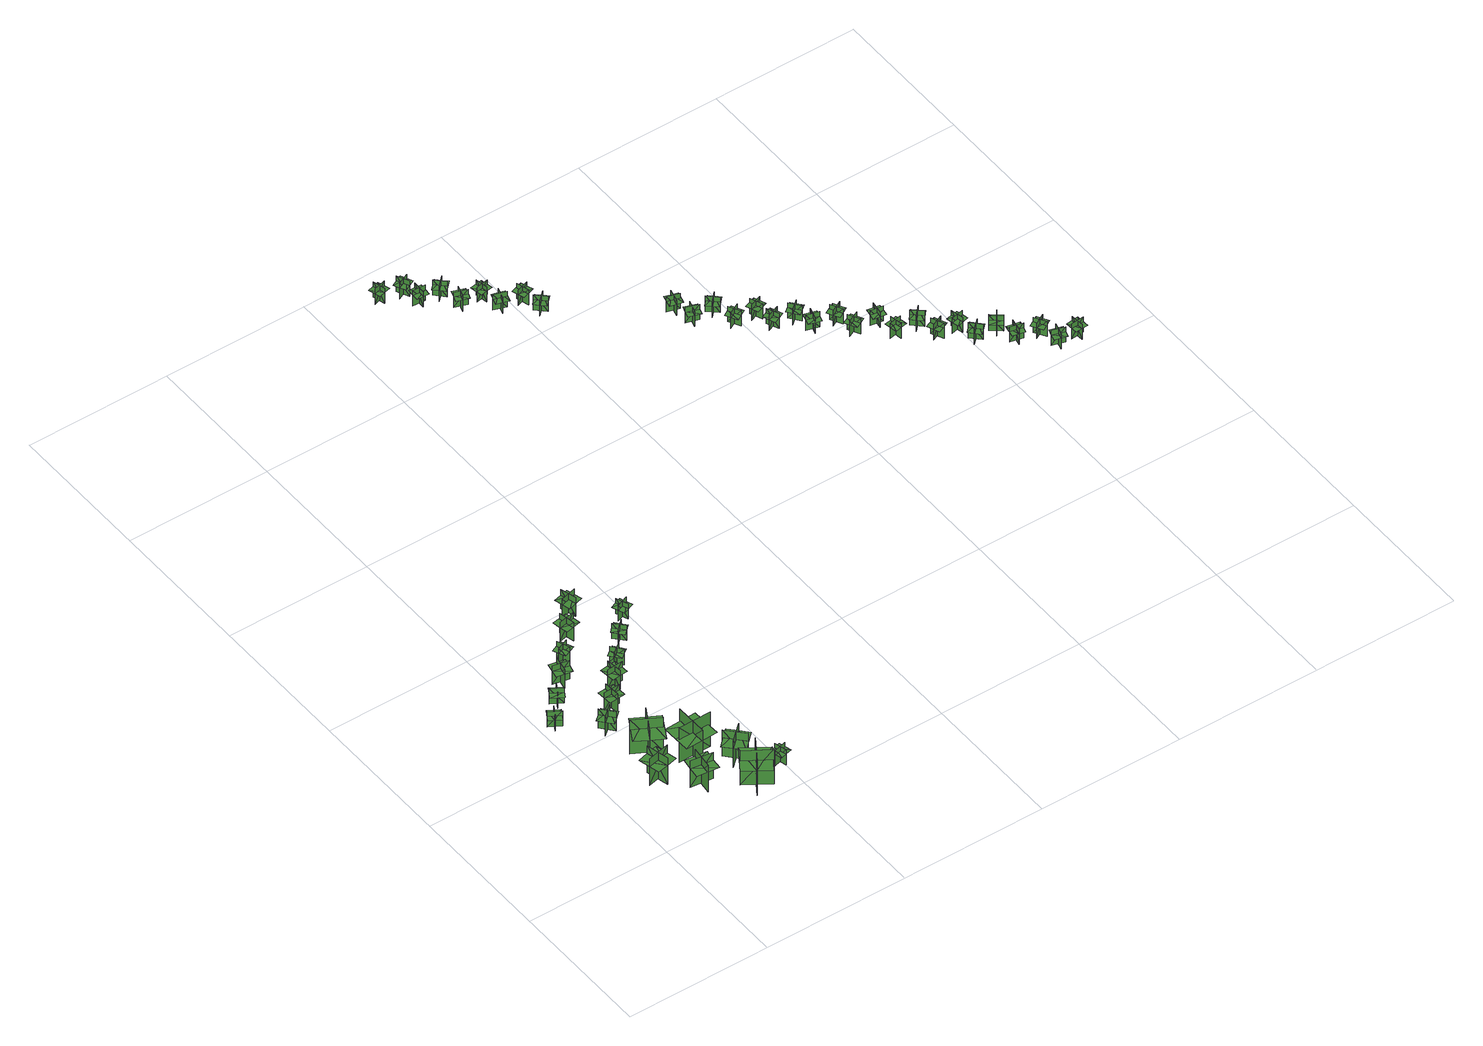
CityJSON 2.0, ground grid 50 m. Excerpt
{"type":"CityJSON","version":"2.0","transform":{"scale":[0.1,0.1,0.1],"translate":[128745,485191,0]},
"CityObjects":{
"tree1":{"type":"SolitaryVegetationObject","geometry":[{"type":"MultiSurface","lod":"1","boundaries":[[[0,1,2]],[[0,2,3]],[[4,5,6]],[[4,6,7]],[[8,9,10]],[[8,10,11]],[[8,11,12]],[[8,12,13]]]}]},
"tree2":{"type":"SolitaryVegetationObject","geometry":[{"type":"MultiSurface","lod":"1","boundaries":[[[14,15,16]],[[14,16,17]],[[18,19,20]],[[18,20,21]],[[22,23,24]],[[22,24,25]],[[22,25,26]],[[22,26,27]]]}]},
"tree3":{"type":"SolitaryVegetationObject","geometry":[{"type":"MultiSurface","lod":"1","boundaries":[[[28,29,30]],[[28,30,31]],[[32,33,34]],[[32,34,35]],[[36,37,38]],[[36,38,39]],[[36,39,40]],[[36,40,41]]]}]},
"tree4":{"type":"SolitaryVegetationObject","geometry":[{"type":"MultiSurface","lod":"1","boundaries":[[[42,43,44]],[[42,44,45]],[[46,47,48]],[[46,48,49]],[[50,51,52]],[[50,52,53]],[[50,53,54]],[[50,54,55]]]}]},
"tree5":{"type":"SolitaryVegetationObject","geometry":[{"type":"MultiSurface","lod":"1","boundaries":[[[56,57,58]],[[56,58,59]],[[60,61,62]],[[60,62,63]],[[64,65,66]],[[64,66,67]],[[64,67,68]],[[64,68,69]]]}]},
"tree6":{"type":"SolitaryVegetationObject","geometry":[{"type":"MultiSurface","lod":"1","boundaries":[[[70,71,72]],[[70,72,73]],[[74,75,76]],[[74,76,77]],[[78,79,80]],[[78,80,81]],[[78,81,82]],[[78,82,83]]]}]},
"tree7":{"type":"SolitaryVegetationObject","geometry":[{"type":"MultiSurface","lod":"1","boundaries":[[[84,85,86]],[[84,86,87]],[[88,89,90]],[[88,90,91]],[[92,93,94]],[[92,94,95]],[[92,95,96]],[[92,96,97]]]}]},
"tree8":{"type":"SolitaryVegetationObject","geometry":[{"type":"MultiSurface","lod":"1","boundaries":[[[98,99,100]],[[98,100,101]],[[102,103,104]],[[102,104,105]],[[106,107,108]],[[106,108,109]],[[106,109,110]],[[106,110,111]]]}]},
"tree9":{"type":"SolitaryVegetationObject","geometry":[{"type":"MultiSurface","lod":"1","boundaries":[[[112,113,114]],[[112,114,115]],[[116,117,118]],[[116,118,119]],[[120,121,122]],[[120,122,123]],[[120,123,124]],[[120,124,125]]]}]},
"tree10":{"type":"SolitaryVegetationObject","geometry":[{"type":"MultiSurface","lod":"1","boundaries":[[[126,127,128]],[[126,128,129]],[[130,131,132]],[[130,132,133]],[[134,135,136]],[[134,136,137]],[[134,137,138]],[[134,138,139]]]}]},
"tree11":{"type":"SolitaryVegetationObject","geometry":[{"type":"MultiSurface","lod":"1","boundaries":[[[140,141,142]],[[140,142,143]],[[144,145,146]],[[144,146,147]],[[148,149,150]],[[148,150,151]],[[148,151,152]],[[148,152,153]]]}]},
"tree12":{"type":"SolitaryVegetationObject","geometry":[{"type":"MultiSurface","lod":"1","boundaries":[[[154,155,156]],[[154,156,157]],[[158,159,160]],[[158,160,161]],[[162,163,164]],[[162,164,165]],[[162,165,166]],[[162,166,167]]]}]},
"tree13":{"type":"SolitaryVegetationObject","geometry":[{"type":"MultiSurface","lod":"1","boundaries":[[[168,169,170]],[[168,170,171]],[[172,173,174]],[[172,174,175]],[[176,177,178]],[[176,178,179]],[[176,179,180]],[[176,180,181]]]}]},
"tree14":{"type":"SolitaryVegetationObject","geometry":[{"type":"MultiSurface","lod":"1","boundaries":[[[182,183,184]],[[182,184,185]],[[186,187,188]],[[186,188,189]],[[190,191,192]],[[190,192,193]],[[190,193,194]],[[190,194,195]]]}]},
"tree15":{"type":"SolitaryVegetationObject","geometry":[{"type":"MultiSurface","lod":"1","boundaries":[[[196,197,198]],[[196,198,199]],[[200,201,202]],[[200,202,203]],[[204,205,206]],[[204,206,207]],[[204,207,208]],[[204,208,209]]]}]},
"tree16":{"type":"SolitaryVegetationObject","geometry":[{"type":"MultiSurface","lod":"1","boundaries":[[[210,211,212]],[[210,212,213]],[[214,215,216]],[[214,216,217]],[[218,219,220]],[[218,220,221]],[[218,221,222]],[[218,222,223]]]}]},
"tree17":{"type":"SolitaryVegetationObject","geometry":[{"type":"MultiSurface","lod":"1","boundaries":[[[224,225,226]],[[224,226,227]],[[228,229,230]],[[228,230,231]],[[232,233,234]],[[232,234,235]],[[232,235,236]],[[232,236,237]]]}]},
"tree18":{"type":"SolitaryVegetationObject","geometry":[{"type":"MultiSurface","lod":"1","boundaries":[[[238,239,240]],[[238,240,241]],[[242,243,244]],[[242,244,245]],[[246,247,248]],[[246,248,249]],[[246,249,250]],[[246,250,251]]]}]},
"tree19":{"type":"SolitaryVegetationObject","geometry":[{"type":"MultiSurface","lod":"1","boundaries":[[[252,253,254]],[[252,254,255]],[[256,257,258]],[[256,258,259]],[[260,261,262]],[[260,262,263]],[[260,263,264]],[[260,264,265]]]}]},
"tree20":{"type":"SolitaryVegetationObject","geometry":[{"type":"MultiSurface","lod":"1","boundaries":[[[266,267,268]],[[266,268,269]],[[270,271,272]],[[270,272,273]],[[274,275,276]],[[274,276,277]],[[274,277,278]],[[274,278,279]]]}]},
"tree21":{"type":"SolitaryVegetationObject","geometry":[{"type":"MultiSurface","lod":"1","boundaries":[[[280,281,282]],[[280,282,283]],[[284,285,286]],[[284,286,287]],[[288,289,290]],[[288,290,291]],[[288,291,292]],[[288,292,293]]]}]},
"tree22":{"type":"SolitaryVegetationObject","geometry":[{"type":"MultiSurface","lod":"1","boundaries":[[[294,295,296]],[[294,296,297]],[[298,299,300]],[[298,300,301]],[[302,303,304]],[[302,304,305]],[[302,305,306]],[[302,306,307]]]}]},
"tree23":{"type":"SolitaryVegetationObject","geometry":[{"type":"MultiSurface","lod":"1","boundaries":[[[308,309,310]],[[308,310,311]],[[312,313,314]],[[312,314,315]],[[316,317,318]],[[316,318,319]],[[316,319,320]],[[316,320,321]]]}]},
"tree24":{"type":"SolitaryVegetationObject","geometry":[{"type":"MultiSurface","lod":"1","boundaries":[[[322,323,324]],[[322,324,325]],[[326,327,328]],[[326,328,329]],[[330,331,332]],[[330,332,333]],[[330,333,334]],[[330,334,335]]]}]},
"tree25":{"type":"SolitaryVegetationObject","geometry":[{"type":"MultiSurface","lod":"1","boundaries":[[[336,337,338]],[[336,338,339]],[[340,341,342]],[[340,342,343]],[[344,345,346]],[[344,346,347]],[[344,347,348]],[[344,348,349]]]}]},
"tree26":{"type":"SolitaryVegetationObject","geometry":[{"type":"MultiSurface","lod":"1","boundaries":[[[350,351,352]],[[350,352,353]],[[354,355,356]],[[354,356,357]],[[358,359,360]],[[358,360,361]],[[358,361,362]],[[358,362,363]]]}]},
"tree27":{"type":"SolitaryVegetationObject","geometry":[{"type":"MultiSurface","lod":"1","boundaries":[[[364,365,366]],[[364,366,367]],[[368,369,370]],[[368,370,371]],[[372,373,374]],[[372,374,375]],[[372,375,376]],[[372,376,377]]]}]},
"tree28":{"type":"SolitaryVegetationObject","geometry":[{"type":"MultiSurface","lod":"1","boundaries":[[[378,379,380]],[[378,380,381]],[[382,383,384]],[[382,384,385]],[[386,387,388]],[[386,388,389]],[[386,389,390]],[[386,390,391]]]}]},
"tree29":{"type":"SolitaryVegetationObject","geometry":[{"type":"MultiSurface","lod":"1","boundaries":[[[392,393,394]],[[392,394,395]],[[396,397,398]],[[396,398,399]],[[400,401,402]],[[400,402,403]],[[400,403,404]],[[400,404,405]]]}]},
"tree30":{"type":"SolitaryVegetationObject","geometry":[{"type":"MultiSurface","lod":"1","boundaries":[[[406,407,408]],[[406,408,409]],[[410,411,412]],[[410,412,413]],[[414,415,416]],[[414,416,417]],[[414,417,418]],[[414,418,419]]]}]},
"tree31":{"type":"SolitaryVegetationObject","geometry":[{"type":"MultiSurface","lod":"1","boundaries":[[[420,421,422]],[[420,422,423]],[[424,425,426]],[[424,426,427]],[[428,429,430]],[[428,430,431]],[[428,431,432]],[[428,432,433]]]}]},
"tree32":{"type":"SolitaryVegetationObject","geometry":[{"type":"MultiSurface","lod":"1","boundaries":[[[434,435,436]],[[434,436,437]],[[438,439,440]],[[438,440,441]],[[442,443,444]],[[442,444,445]],[[442,445,446]],[[442,446,447]]]}]},
"tree33":{"type":"SolitaryVegetationObject","geometry":[{"type":"MultiSurface","lod":"1","boundaries":[[[448,449,450]],[[448,450,451]],[[452,453,454]],[[452,454,455]],[[456,457,458]],[[456,458,459]],[[456,459,460]],[[456,460,461]]]}]},
"tree34":{"type":"SolitaryVegetationObject","geometry":[{"type":"MultiSurface","lod":"1","boundaries":[[[462,463,464]],[[462,464,465]],[[466,467,468]],[[466,468,469]],[[470,471,472]],[[470,472,473]],[[470,473,474]],[[470,474,475]]]}]},
"tree35":{"type":"SolitaryVegetationObject","geometry":[{"type":"MultiSurface","lod":"1","boundaries":[[[476,477,478]],[[476,478,479]],[[480,481,482]],[[480,482,483]],[[484,485,486]],[[484,486,487]],[[484,487,488]],[[484,488,489]]]}]},
"tree36":{"type":"SolitaryVegetationObject","geometry":[{"type":"MultiSurface","lod":"1","boundaries":[[[490,491,492]],[[490,492,493]],[[494,495,496]],[[494,496,497]],[[498,499,500]],[[498,500,501]],[[498,501,502]],[[498,502,503]]]}]},
"tree37":{"type":"SolitaryVegetationObject","geometry":[{"type":"MultiSurface","lod":"1","boundaries":[[[504,505,506]],[[504,506,507]],[[508,509,510]],[[508,510,511]],[[512,513,514]],[[512,514,515]],[[512,515,516]],[[512,516,517]]]}]},
"tree38":{"type":"SolitaryVegetationObject","geometry":[{"type":"MultiSurface","lod":"1","boundaries":[[[518,519,520]],[[518,520,521]],[[522,523,524]],[[522,524,525]],[[526,527,528]],[[526,528,529]],[[526,529,530]],[[526,530,531]]]}]},
"tree39":{"type":"SolitaryVegetationObject","geometry":[{"type":"MultiSurface","lod":"1","boundaries":[[[532,533,534]],[[532,534,535]],[[536,537,538]],[[536,538,539]],[[540,541,542]],[[540,542,543]],[[540,543,544]],[[540,544,545]]]}]},
"tree40":{"type":"SolitaryVegetationObject","geometry":[{"type":"MultiSurface","lod":"1","boundaries":[[[546,547,548]],[[546,548,549]],[[550,551,552]],[[550,552,553]],[[554,555,556]],[[554,556,557]],[[554,557,558]],[[554,558,559]]]}]},
"tree41":{"type":"SolitaryVegetationObject","geometry":[{"type":"MultiSurface","lod":"1","boundaries":[[[560,561,562]],[[560,562,563]],[[564,565,566]],[[564,566,567]],[[568,569,570]],[[568,570,571]],[[568,571,572]],[[568,572,573]]]}]},
"tree42":{"type":"SolitaryVegetationObject","geometry":[{"type":"MultiSurface","lod":"1","boundaries":[[[574,575,576]],[[574,576,577]],[[578,579,580]],[[578,580,581]],[[582,583,584]],[[582,584,585]],[[582,585,586]],[[582,586,587]]]}]},
"tree43":{"type":"SolitaryVegetationObject","geometry":[{"type":"MultiSurface","lod":"1","boundaries":[[[588,589,590]],[[588,590,591]],[[592,593,594]],[[592,594,595]],[[596,597,598]],[[596,598,599]],[[596,599,600]],[[596,600,601]]]}]},
"tree44":{"type":"SolitaryVegetationObject","geometry":[{"type":"MultiSurface","lod":"1","boundaries":[[[602,603,604]],[[602,604,605]],[[606,607,608]],[[606,608,609]],[[610,611,612]],[[610,612,613]],[[610,613,614]],[[610,614,615]]]}]},
"tree45":{"type":"SolitaryVegetationObject","geometry":[{"type":"MultiSurface","lod":"1","boundaries":[[[616,617,618]],[[616,618,619]],[[620,621,622]],[[620,622,623]],[[624,625,626]],[[624,626,627]],[[624,627,628]],[[624,628,629]]]}]},
"tree46":{"type":"SolitaryVegetationObject","geometry":[{"type":"MultiSurface","lod":"1","boundaries":[[[630,631,632]],[[630,632,633]],[[634,635,636]],[[634,636,637]],[[638,639,640]],[[638,640,641]],[[638,641,642]],[[638,642,643]]]}]},
"tree47":{"type":"SolitaryVegetationObject","geometry":[{"type":"MultiSurface","lod":"1","boundaries":[[[644,645,646]],[[644,646,647]],[[648,649,650]],[[648,650,651]],[[652,653,654]],[[652,654,655]],[[652,655,656]],[[652,656,657]]]}]},
"tree48":{"type":"SolitaryVegetationObject","geometry":[{"type":"MultiSurface","lod":"1","boundaries":[[[658,659,660]],[[658,660,661]],[[662,663,664]],[[662,664,665]],[[666,667,668]],[[666,668,669]],[[666,669,670]],[[666,670,671]]]}]},
"tree49":{"type":"SolitaryVegetationObject","geometry":[{"type":"MultiSurface","lod":"1","boundaries":[[[672,673,674]],[[672,674,675]],[[676,677,678]],[[676,678,679]],[[680,681,682]],[[680,682,683]],[[680,683,684]],[[680,684,685]]]}]}
},
"vertices":[
[20,624,22],[58,601,22],[58,601,83],[20,624,83],[27,596,22],[50,633,22],[50,633,83],[27,596,83],[27,596,66],[46,584,66],[69,622,66],[50,633,66],[31,645,66],[8,607,66],
[124,255,11],[200,272,11],[200,272,119],[124,255,119],[168,227,11],[150,303,11],[150,303,119],[168,227,119],[168,227,89],[206,236,89],[188,312,89],[150,303,89],[113,294,89],[130,219,89],
[238,344,17],[151,392,17],[151,392,155],[238,344,155],[220,407,17],[171,320,17],[171,320,155],[220,407,155],[220,407,117],[176,432,117],[128,345,117],[171,320,117],[215,296,117],[263,383,117],
[90,669,22],[113,707,22],[113,707,84],[90,669,84],[119,676,22],[81,699,22],[81,699,84],[119,676,84],[119,676,67],[130,695,67],[92,718,67],[81,699,67],[69,680,67],[108,657,67],
[173,490,23],[137,532,23],[137,532,100],[173,490,100],[176,527,23],[134,491,23],[134,491,100],[176,527,100],[176,527,78],[158,548,78],[116,512,78],[134,491,78],[152,470,78],[194,506,78],
[259,213,6],[249,136,6],[249,136,113],[259,213,113],[218,182,6],[295,172,6],[295,172,113],[218,182,113],[218,182,83],[213,143,83],[290,134,83],[295,172,83],[300,211,83],[223,220,83],
[361,280,16],[247,278,16],[247,278,157],[361,280,157],[296,343,16],[298,229,16],[298,229,157],[296,343,157],[353,288,111],[351,340,111],[238,336,111],[240,284,111],[242,232,111],[355,236,111],
[168,781,21],[158,727,21],[158,727,98],[168,781,98],[137,761,21],[192,750,21],[192,750,98],[137,761,98],[137,761,77],[132,733,77],[186,723,77],[192,750,77],[197,778,77],[142,788,77],
[219,605,21],[222,550,21],[222,550,98],[219,605,98],[194,578,21],[249,581,21],[249,581,98],[194,578,98],[194,578,77],[196,551,77],[251,554,77],[249,581,77],[248,609,77],[192,606,77],
[340,100,10],[424,46,10],[424,46,149],[340,100,149],[354,35,10],[408,119,10],[408,119,149],[354,35,149],[354,35,110],[395,8,110],[450,91,110],[408,119,110],[366,146,110],[312,62,110],
[419,168,16],[366,225,16],[366,225,123],[419,168,123],[421,220,16],[364,168,16],[364,168,123],[421,220,123],[421,220,93],[395,248,93],[338,196,93],[364,168,93],[390,139,93],[447,191,93],
[243,836,23],[202,818,23],[202,818,85],[243,836,85],[216,847,23],[233,806,23],[233,806,85],[216,847,85],[216,847,67],[195,838,67],[213,797,67],[233,806,67],[254,815,67],[236,856,67],
[259,651,21],[314,655,21],[314,655,98],[259,651,98],[287,627,21],[282,682,21],[282,682,98],[287,627,98],[287,627,77],[314,629,77],[310,684,77],[282,682,77],[254,679,77],[259,624,77],
[512,114,14],[469,102,14],[469,102,75],[512,114,75],[486,129,14],[498,86,14],[498,86,75],[486,129,75],[486,129,58],[465,123,58],[477,80,58],[498,86,58],[520,92,58],[508,135,58],
[283,924,25],[294,870,25],[294,870,102],[283,924,102],[262,893,25],[317,904,25],[317,904,102],[262,893,102],[262,893,80],[268,866,80],[322,877,80],[317,904,80],[311,931,80],[257,921,80],
[361,736,21],[325,709,21],[325,709,83],[361,736,83],[331,740,21],[358,705,21],[358,705,83],[331,740,83],[331,740,66],[314,726,66],[341,691,66],[358,705,66],[376,718,66],[349,753,66],
[358,948,29],[343,1001,29],[343,1001,106],[358,948,106],[376,980,29],[323,965,29],[323,965,106],[376,980,106],[376,980,84],[369,1007,84],[315,992,84],[323,965,84],[330,938,84],[384,953,84],
[393,783,24],[426,812,24],[426,812,85],[393,783,85],[423,781,24],[393,814,24],[393,814,85],[423,781,85],[423,781,68],[439,795,68],[410,828,68],[393,814,68],[377,799,68],[406,766,68],
[478,848,28],[462,889,28],[462,889,90],[478,848,90],[490,875,28],[449,859,28],[449,859,90],[490,875,90],[490,875,72],[482,896,72],[441,880,72],[449,859,72],[457,838,72],[498,854,72],
[667,2374,20],[710,2386,20],[710,2386,82],[667,2374,82],[693,2360,20],[681,2402,20],[681,2402,82],[693,2360,82],[693,2360,64],[714,2366,64],[702,2408,64],[681,2402,64],[660,2396,64],[672,2354,64],
[775,2282,20],[777,2326,20],[777,2326,82],[775,2282,82],[797,2301,20],[753,2303,20],[753,2303,82],[797,2301,82],[797,2301,64],[798,2324,64],[754,2326,64],[753,2303,64],[752,2281,64],[796,2279,64],
[768,2340,22],[749,2380,22],[749,2380,84],[768,2340,84],[778,2368,22],[738,2349,22],[738,2349,84],[778,2368,84],[778,2368,67],[769,2388,67],[729,2369,67],[738,2349,67],[748,2329,67],[788,2348,67],
[857,2273,22],[826,2304,22],[826,2304,84],[857,2273,84],[857,2302,22],[826,2271,22],[826,2271,84],[857,2302,84],[857,2302,67],[841,2318,67],[810,2286,67],[826,2271,67],[842,2255,67],[873,2287,67],
[872,2240,20],[858,2198,20],[858,2198,82],[872,2240,82],[846,2227,20],[888,2212,20],[888,2212,82],[846,2227,82],[846,2227,65],[839,2206,65],[881,2192,65],[888,2212,65],[895,2233,65],[853,2248,65],
[914,2203,22],[957,2211,22],[957,2211,83],[914,2203,83],[938,2187,22],[930,2230,22],[930,2230,83],[938,2187,83],[938,2187,66],[960,2191,66],[952,2234,66],[930,2230,66],[908,2226,66],[916,2183,66],
[975,2137,20],[933,2150,20],[933,2150,82],[975,2137,82],[962,2163,20],[948,2121,20],[948,2121,82],[962,2163,82],[962,2163,65],[940,2169,65],[927,2127,65],[948,2121,65],[969,2114,65],[983,2156,65],
[1017,2146,23],[1030,2104,23],[1030,2104,84],[1017,2146,84],[1003,2120,23],[1045,2134,23],[1045,2134,84],[1003,2120,84],[1003,2120,67],[1010,2099,67],[1052,2113,67],[1045,2134,67],[1038,2155,67],[996,2141,67],
[1060,2049,21],[1029,2080,21],[1029,2080,82],[1060,2049,82],[1061,2078,21],[1029,2047,21],[1029,2047,82],[1061,2078,82],[1061,2078,65],[1045,2094,65],[1014,2063,65],[1029,2047,65],[1045,2032,65],[1076,2063,65],
[1385,1786,20],[1372,1744,20],[1372,1744,82],[1385,1786,82],[1359,1773,20],[1401,1759,20],[1401,1759,82],[1359,1773,82],[1359,1773,64],[1352,1752,64],[1394,1738,64],[1401,1759,64],[1408,1780,64],[1366,1794,64],
[1381,1829,23],[1338,1841,23],[1338,1841,84],[1381,1829,84],[1366,1855,23],[1355,1812,23],[1355,1812,84],[1366,1855,84],[1366,1855,67],[1345,1861,67],[1334,1818,67],[1355,1812,67],[1376,1806,67],[1388,1849,67],
[1466,1746,22],[1434,1776,22],[1434,1776,84],[1466,1746,84],[1466,1775,22],[1435,1743,22],[1435,1743,84],[1466,1775,84],[1466,1775,67],[1450,1790,67],[1419,1758,67],[1435,1743,67],[1451,1728,67],[1482,1760,67],
[1492,1696,20],[1453,1675,20],[1453,1675,81],[1492,1696,81],[1463,1705,20],[1484,1666,20],[1484,1666,81],[1463,1705,81],[1463,1705,64],[1444,1694,64],[1465,1655,64],[1484,1666,64],[1504,1677,64],[1483,1715,64],
[1540,1602,20],[1581,1619,20],[1581,1619,81],[1540,1602,81],[1568,1591,20],[1550,1631,20],[1550,1631,81],[1568,1591,81],[1568,1591,64],[1588,1600,64],[1570,1640,64],[1550,1631,64],[1530,1622,64],[1547,1582,64],
[1535,1693,21],[1551,1651,21],[1551,1651,83],[1535,1693,83],[1523,1666,21],[1564,1682,21],[1564,1682,83],[1523,1666,83],[1523,1666,66],[1531,1645,66],[1572,1661,66],[1564,1682,66],[1556,1702,66],[1515,1687,66],
[1642,1607,22],[1608,1579,22],[1608,1579,83],[1642,1607,83],[1613,1611,22],[1641,1576,22],[1641,1576,83],[1613,1611,83],[1613,1611,66],[1596,1597,66],[1624,1562,66],[1641,1576,66],[1658,1590,66],[1630,1624,66],
[1642,1512,20],[1654,1555,20],[1654,1555,82],[1642,1512,82],[1668,1527,20],[1625,1538,20],[1625,1538,82],[1668,1527,82],[1668,1527,65],[1673,1548,65],[1631,1560,65],[1625,1538,65],[1619,1517,65],[1662,1505,65],
[1755,1461,20],[1716,1441,20],[1716,1441,82],[1755,1461,82],[1727,1470,20],[1748,1431,20],[1748,1431,82],[1727,1470,82],[1727,1470,65],[1708,1460,65],[1728,1421,65],[1748,1431,65],[1767,1441,65],[1747,1480,65],
[1710,1533,22],[1731,1494,22],[1731,1494,83],[1710,1533,83],[1701,1504,22],[1740,1526,22],[1740,1526,83],[1701,1504,83],[1701,1504,66],[1712,1485,66],[1751,1507,66],[1740,1526,66],[1729,1545,66],[1691,1524,66],
[1850,1373,20],[1807,1365,20],[1807,1365,81],[1850,1373,81],[1826,1389,20],[1834,1346,20],[1834,1346,81],[1826,1389,81],[1826,1389,64],[1804,1386,64],[1812,1342,64],[1834,1346,64],[1856,1350,64],[1848,1393,64],
[1809,1417,23],[1816,1461,23],[1816,1461,84],[1809,1417,84],[1833,1435,23],[1789,1441,23],[1789,1441,84],[1833,1435,84],[1833,1435,67],[1836,1457,67],[1793,1463,67],[1789,1441,67],[1786,1420,67],[1830,1413,67],
[1918,1345,22],[1885,1375,22],[1885,1375,84],[1918,1345,84],[1917,1375,22],[1886,1342,22],[1886,1342,84],[1917,1375,84],[1917,1375,67],[1900,1390,67],[1870,1357,67],[1886,1342,67],[1903,1327,67],[1933,1360,67],
[1916,1311,21],[1934,1270,21],[1934,1270,83],[1916,1311,83],[1905,1283,21],[1945,1301,21],[1945,1301,83],[1905,1283,83],[1905,1283,65],[1914,1263,65],[1954,1281,65],[1945,1301,65],[1936,1322,65],[1896,1304,65],
[1994,1259,21],[1984,1302,21],[1984,1302,82],[1994,1259,82],[2010,1284,21],[1967,1274,21],[1967,1274,82],[2010,1284,82],[2010,1284,65],[2005,1305,65],[1962,1295,65],[1967,1274,65],[1972,1252,65],[2015,1262,65],
[2024,1199,21],[1993,1231,21],[1993,1231,83],[2024,1199,83],[2024,1229,21],[1992,1198,21],[1992,1198,83],[2024,1229,83],[2024,1229,65],[2009,1245,65],[1977,1214,65],[1992,1198,65],[2008,1182,65],[2040,1213,65],
[2066,1189,21],[2093,1225,21],[2093,1225,83],[2066,1189,83],[2095,1193,21],[2060,1220,21],[2060,1220,83],[2095,1193,83],[2095,1193,65],[2109,1211,65],[2073,1238,65],[2060,1220,65],[2047,1202,65],[2082,1176,65],
[2081,1144,22],[2124,1134,22],[2124,1134,84],[2081,1144,84],[2097,1119,22],[2106,1162,22],[2106,1162,84],[2097,1119,84],[2097,1119,66],[2118,1114,66],[2128,1157,66],[2106,1162,66],[2084,1167,66],[2075,1123,66],
[2163,1138,20],[2185,1100,20],[2185,1100,81],[2163,1138,81],[2155,1110,20],[2193,1132,20],[2193,1132,81],[2155,1110,81],[2155,1110,64],[2167,1091,64],[2205,1113,64],[2193,1132,64],[2182,1151,64],[2144,1129,64],
[2199,1076,19],[2187,1033,19],[2187,1033,81],[2199,1076,81],[2173,1062,19],[2216,1049,19],[2216,1049,81],[2173,1062,81],[2173,1062,63],[2167,1040,63],[2209,1028,63],[2216,1049,63],[2222,1070,63],[2180,1083,63],
[2237,1047,22],[2281,1050,22],[2281,1050,83],[2237,1047,83],[2260,1028,22],[2256,1072,22],[2256,1072,83],[2260,1028,83],[2260,1028,66],[2282,1029,66],[2278,1074,66],[2256,1072,66],[2234,1070,66],[2238,1026,66]
]}
